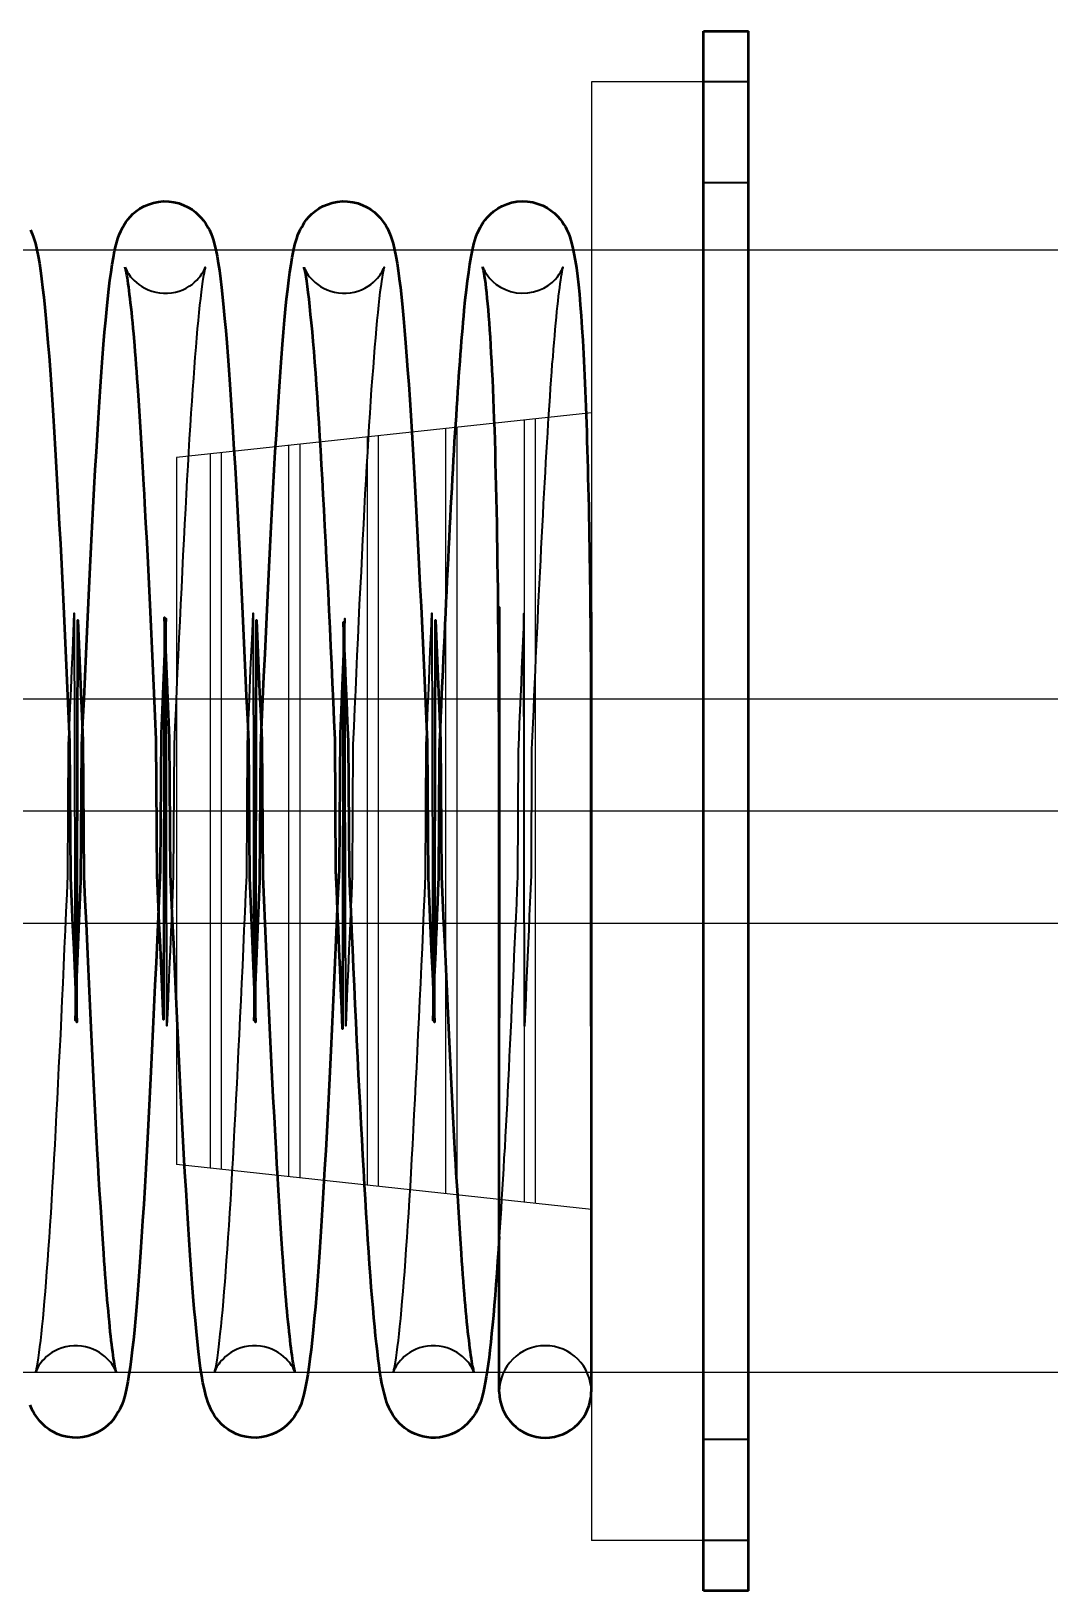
# Model space of a CAD drawing. Header units: millimetres. Extents: x 0 to 190005487, y 0 to 455456909.
# Drawn here: x 92960.2 to 93005.6, y 21481.5 to 21551 of the extents above; entities that cross this region are included whole.
import ezdxf

# ---------------------------------------------------------------- set-up
doc = ezdxf.new("R2010")
doc.units = ezdxf.units.MM
doc.header["$LTSCALE"] = 400
doc.header["$MEASUREMENT"] = 0
for name, pattern in [('ACAD_ISO04W100', [30, 24, -3, 0, -3]), ('CEN', [35, 30, -2, 1, -2]), ('CENTERX2', [4, 2.5, -0.5, 0.5, -0.5])]:
    doc.linetypes.add(name, pattern=pattern)
doc.layers.get('0').update_dxf_attribs({"linetype": 'CONTINUOUS'})
doc.layers.add('cen', color=1, linetype='ACAD_ISO04W100')
doc.layers.add('가려진 것(ISO)', color=7, linetype='CONTINUOUS', lineweight=35)
doc.layers.add('가시적인 것(ISO)', color=7, linetype='CONTINUOUS', lineweight=50)

# ---------------------------------------------------------------- blocks, each defined once
blk = doc.blocks.new('gf')
at = {"color": 3}
for p, q in [((21501219.19, -50950300.35), (21501219.19, -50950430.35)), ((21501229.19, -50950300.35), (21501219.19, -50950300.35)), ((21501229.19, -50950300.35), (21501229.19, -50950430.35)), ((21501219.19, -50950329.85), (21501182.19, -50950333.85)), ((21501214.19, -50950330.39), (21501214.19, -50950400.31)), ((21501206.19, -50950331.26), (21501206.19, -50950399.44)), ((21501207.19, -50950331.15), (21501207.19, -50950399.55)), ((21501213.19, -50950330.5), (21501213.19, -50950400.2)), ((21501192.19, -50950332.77), (21501192.19, -50950397.93)), ((21501193.19, -50950332.66), (21501193.19, -50950398.04)), ((21501199.19, -50950332.01), (21501199.19, -50950398.69)), ((21501200.19, -50950331.9), (21501200.19, -50950398.8)), ((21501182.19, -50950333.85), (21501182.19, -50950396.85)), ((21501185.19, -50950333.53), (21501185.19, -50950397.17)), ((21501186.19, -50950333.42), (21501186.19, -50950397.28)), ((21501219.19, -50950400.85), (21501182.19, -50950396.85)), ((21501229.19, -50950430.35), (21501219.19, -50950430.35))]:
    blk.add_line(p, q, dxfattribs=at)
at = {"color": 1, "linetype": 'CENTERX2'}
blk.add_line((21501236.43, -50950365.35), (21501174.6, -50950365.35), dxfattribs=at)
blk = doc.blocks.new('토션스프링 3')
at = {"layer": '가려진 것(ISO)', "flags": 128}
for points in [[(21462607.47, -50952857.63), (21462607.47, -50952857.65), (21462607.49, -50952857.7), (21462607.54, -50952857.81), (21462607.62, -50952857.97), (21462607.67, -50952858.07), (21462607.75, -50952858.19), (21462607.84, -50952858.33), (21462607.95, -50952858.48), (21462608.09, -50952858.65), (21462608.26, -50952858.82), (21462608.46, -50952859), (21462608.68, -50952859.18), (21462608.94, -50952859.35), (21462609.22, -50952859.51), (21462609.52, -50952859.65), (21462609.84, -50952859.77), (21462610.18, -50952859.86), (21462610.53, -50952859.92), (21462610.88, -50952859.95), (21462611.24, -50952859.95), (21462611.59, -50952859.92), (21462611.94, -50952859.85), (21462612.27, -50952859.76), (21462612.59, -50952859.64), (21462612.89, -50952859.49), (21462613.17, -50952859.33), (21462613.42, -50952859.16), (21462613.64, -50952858.98), (21462613.84, -50952858.8), (21462614, -50952858.62), (21462614.14, -50952858.46), (21462614.25, -50952858.31), (21462614.34, -50952858.17), (21462614.41, -50952858.06), (21462614.46, -50952857.95), (21462614.51, -50952857.87), (21462614.56, -50952857.74), (21462614.59, -50952857.67), (21462614.6, -50952857.63), (21462614.6, -50952857.63), (21462614.6, -50952857.67), (21462614.58, -50952857.73), (21462614.56, -50952857.81), (21462614.54, -50952857.91), (21462614.49, -50952858.17), (21462614.43, -50952858.51), (21462614.37, -50952858.9), (21462614.3, -50952859.35), (21462614.24, -50952859.86), (21462614.17, -50952860.41), (21462614.1, -50952861.02), (21462614.03, -50952861.68), (21462613.96, -50952862.38), (21462613.89, -50952863.13), (21462613.82, -50952863.92), (21462613.75, -50952864.76), (21462613.68, -50952865.64), (21462613.61, -50952866.56), (21462613.54, -50952867.52), (21462613.47, -50952868.53), (21462613.4, -50952869.57), (21462613.32, -50952870.65), (21462613.25, -50952871.77), (21462613.18, -50952872.92), (21462613.11, -50952874.11), (21462613.04, -50952875.33), (21462612.97, -50952876.58), (21462612.9, -50952877.86), (21462612.83, -50952879.18), (21462612.75, -50952880.53), (21462612.68, -50952881.9), (21462612.61, -50952883.31), (21462612.54, -50952884.74), (21462612.47, -50952886.2), (21462612.4, -50952887.68), (21462612.32, -50952889.18), (21462612.25, -50952890.7), (21462612.18, -50952892.23), (21462612.11, -50952893.79), (21462612.04, -50952895.37), (21462611.97, -50952896.96), (21462611.9, -50952898.58), (21462611.82, -50952900.21), (21462611.75, -50952911.85), (21462611.68, -50952913.5), (21462611.61, -50952915.16), (21462611.54, -50952916.83), (21462611.47, -50952918.5), (21462611.39, -50952920.18), (21462611.32, -50952921.86), (21462611.25, -50952923.54), (21462611.18, -50952925.23), (21462611.11, -50952888.93), (21462611.04, -50952890.62)], [(21462623.42, -50952857.63), (21462623.42, -50952857.65), (21462623.44, -50952857.7), (21462623.49, -50952857.81), (21462623.56, -50952857.97), (21462623.62, -50952858.07), (21462623.69, -50952858.19), (21462623.79, -50952858.33), (21462623.9, -50952858.48), (21462624.04, -50952858.65), (21462624.21, -50952858.82), (21462624.4, -50952859), (21462624.63, -50952859.18), (21462624.88, -50952859.35), (21462625.16, -50952859.51), (21462625.46, -50952859.65), (21462625.79, -50952859.77), (21462626.12, -50952859.86), (21462626.47, -50952859.92), (21462626.83, -50952859.95), (21462627.18, -50952859.95), (21462627.54, -50952859.92), (21462627.89, -50952859.85), (21462628.22, -50952859.76), (21462628.54, -50952859.64), (21462628.84, -50952859.49), (21462629.12, -50952859.33), (21462629.37, -50952859.16), (21462629.59, -50952858.98), (21462629.78, -50952858.8), (21462629.95, -50952858.62), (21462630.08, -50952858.46), (21462630.19, -50952858.31), (21462630.28, -50952858.17), (21462630.35, -50952858.06), (21462630.41, -50952857.95), (21462630.45, -50952857.87), (21462630.51, -50952857.74), (21462630.54, -50952857.67), (21462630.55, -50952857.63), (21462630.55, -50952857.63), (21462630.54, -50952857.67), (21462630.53, -50952857.73), (21462630.51, -50952857.81), (21462630.49, -50952857.91), (21462630.43, -50952858.17), (21462630.38, -50952858.51), (21462630.31, -50952858.9), (21462630.25, -50952859.35), (21462630.18, -50952859.86), (21462630.11, -50952860.41), (21462630.05, -50952861.02), (21462629.98, -50952861.68), (21462629.91, -50952862.38), (21462629.84, -50952863.13), (21462629.77, -50952863.92), (21462629.7, -50952864.76), (21462629.63, -50952865.64), (21462629.56, -50952866.56), (21462629.48, -50952867.52), (21462629.41, -50952868.53), (21462629.34, -50952869.57), (21462629.27, -50952870.65), (21462629.2, -50952871.77), (21462629.13, -50952872.92), (21462629.06, -50952874.11), (21462628.99, -50952875.33), (21462628.91, -50952876.58), (21462628.84, -50952877.86), (21462628.77, -50952879.18), (21462628.7, -50952880.53), (21462628.63, -50952881.9), (21462628.56, -50952883.31), (21462628.49, -50952884.74), (21462628.41, -50952886.2), (21462628.34, -50952887.68), (21462628.27, -50952889.18), (21462628.2, -50952890.7), (21462628.13, -50952892.23), (21462628.06, -50952893.79), (21462627.99, -50952895.37), (21462627.91, -50952896.96), (21462627.84, -50952898.58), (21462627.77, -50952900.21), (21462627.7, -50952911.85), (21462627.63, -50952913.5), (21462627.56, -50952915.16), (21462627.48, -50952916.83), (21462627.41, -50952918.5), (21462627.34, -50952920.18), (21462627.27, -50952921.86), (21462627.2, -50952923.54), (21462627.13, -50952925.23), (21462627.06, -50952888.93), (21462626.98, -50952890.62)], [(21462639.35, -50952857.61), (21462639.35, -50952857.62), (21462639.36, -50952857.64), (21462639.38, -50952857.69), (21462639.41, -50952857.77), (21462639.46, -50952857.88), (21462639.53, -50952858.02), (21462639.64, -50952858.19), (21462639.79, -50952858.4), (21462639.98, -50952858.64), (21462640.23, -50952858.9), (21462640.55, -50952859.16), (21462640.93, -50952859.41), (21462641.36, -50952859.63), (21462641.83, -50952859.8), (21462642.33, -50952859.91), (21462642.84, -50952859.95), (21462643.36, -50952859.93), (21462643.87, -50952859.84), (21462644.36, -50952859.69), (21462644.8, -50952859.49), (21462645.19, -50952859.25), (21462645.53, -50952858.99), (21462645.8, -50952858.73), (21462646.02, -50952858.48), (21462646.17, -50952858.26), (21462646.29, -50952858.08), (21462646.37, -50952857.93), (21462646.42, -50952857.82), (21462646.46, -50952857.73), (21462646.48, -50952857.68), (21462646.49, -50952857.64), (21462646.5, -50952857.63), (21462646.49, -50952857.66), (21462646.47, -50952857.74), (21462646.44, -50952857.87), (21462646.4, -50952858.05), (21462646.36, -50952858.26), (21462646.32, -50952858.51), (21462646.28, -50952858.8), (21462646.23, -50952859.11), (21462646.18, -50952859.45), (21462646.13, -50952859.83), (21462646.08, -50952860.22), (21462646.03, -50952860.65), (21462645.98, -50952861.1), (21462645.93, -50952861.58), (21462645.88, -50952862.09), (21462645.83, -50952862.62), (21462645.78, -50952863.17), (21462645.73, -50952863.75), (21462645.68, -50952864.35), (21462645.63, -50952864.97), (21462645.58, -50952865.61), (21462645.52, -50952866.28), (21462645.47, -50952866.97), (21462645.42, -50952867.68), (21462645.37, -50952868.42), (21462645.32, -50952869.17), (21462645.26, -50952869.95), (21462645.21, -50952870.74), (21462645.16, -50952871.56), (21462645.11, -50952872.39), (21462645.06, -50952873.24), (21462645, -50952874.11), (21462644.95, -50952875), (21462644.9, -50952875.9), (21462644.85, -50952876.82), (21462644.8, -50952877.76), (21462644.74, -50952878.72), (21462644.69, -50952879.69), (21462644.64, -50952880.68), (21462644.59, -50952881.69), (21462644.53, -50952882.71), (21462644.48, -50952883.74), (21462644.43, -50952884.79), (21462644.38, -50952885.85), (21462644.33, -50952886.93), (21462644.27, -50952888.01), (21462644.22, -50952889.11), (21462644.17, -50952890.21), (21462644.12, -50952891.33), (21462644.06, -50952892.46), (21462644.01, -50952893.59), (21462643.96, -50952894.74), (21462643.91, -50952895.9), (21462643.86, -50952897.07), (21462643.8, -50952898.24), (21462643.75, -50952899.43), (21462643.7, -50952900.62), (21462643.65, -50952911.82), (21462643.59, -50952913.03), (21462643.54, -50952914.24), (21462643.49, -50952915.45), (21462643.44, -50952916.67), (21462643.39, -50952917.89), (21462643.33, -50952919.11), (21462643.28, -50952920.34), (21462643.23, -50952921.56), (21462643.18, -50952922.79), (21462643.13, -50952924.03), (21462643.07, -50952925.26), (21462643.02, -50952888.49), (21462642.97, -50952889.73), (21462642.92, -50952890.97), (21462642.86, -50952892.2), (21462642.81, -50952893.44), (21462642.76, -50952894.67), (21462642.71, -50952895.9), (21462642.65, -50952897.12), (21462642.6, -50952898.34), (21462642.55, -50952899.55), (21462642.5, -50952900.76), (21462642.45, -50952911.96), (21462642.39, -50952913.15), (21462642.34, -50952914.34), (21462642.29, -50952915.53), (21462642.24, -50952916.7), (21462642.18, -50952917.87), (21462642.13, -50952919.04), (21462642.08, -50952920.19), (21462642.03, -50952921.34), (21462641.98, -50952922.47), (21462641.92, -50952923.6), (21462641.87, -50952924.71), (21462641.82, -50952925.81), (21462641.77, -50952926.9), (21462641.71, -50952927.98), (21462641.66, -50952929.04), (21462641.61, -50952930.09), (21462641.56, -50952931.13), (21462641.51, -50952932.15), (21462641.45, -50952933.16), (21462641.4, -50952934.15), (21462641.35, -50952935.13), (21462641.3, -50952936.1), (21462641.24, -50952937.05), (21462641.19, -50952937.98), (21462641.14, -50952938.9), (21462641.09, -50952939.8), (21462641.03, -50952940.68), (21462640.98, -50952941.55), (21462640.93, -50952942.39), (21462640.88, -50952943.22), (21462640.82, -50952944.03)], [(21462606.63, -50952956.08), (21462606.63, -50952956.06), (21462606.61, -50952956.01), (21462606.56, -50952955.9), (21462606.48, -50952955.74), (21462606.43, -50952955.64), (21462606.35, -50952955.52), (21462606.26, -50952955.38), (21462606.15, -50952955.23), (21462606.01, -50952955.06), (21462605.84, -50952954.89), (21462605.65, -50952954.71), (21462605.42, -50952954.53), (21462605.17, -50952954.36), (21462604.89, -50952954.2), (21462604.58, -50952954.06), (21462604.26, -50952953.94), (21462603.93, -50952953.85), (21462603.58, -50952953.79), (21462603.22, -50952953.76), (21462602.87, -50952953.76), (21462602.51, -50952953.79), (21462602.17, -50952953.86), (21462601.83, -50952953.95), (21462601.51, -50952954.07), (21462601.21, -50952954.21), (21462600.93, -50952954.37), (21462600.68, -50952954.55), (21462600.46, -50952954.73), (21462600.27, -50952954.91), (21462600.1, -50952955.08), (21462599.97, -50952955.25), (21462599.86, -50952955.4), (21462599.77, -50952955.53), (21462599.69, -50952955.65), (21462599.64, -50952955.75), (21462599.6, -50952955.84), (21462599.54, -50952955.97), (21462599.51, -50952956.04), (21462599.5, -50952956.08), (21462599.5, -50952956.08), (21462599.5, -50952956.04), (21462599.52, -50952955.99), (21462599.54, -50952955.9), (21462599.56, -50952955.8), (21462599.61, -50952955.54), (21462599.67, -50952955.21), (21462599.73, -50952954.82), (21462599.79, -50952954.37), (21462599.86, -50952953.86), (21462599.93, -50952953.3), (21462600, -50952952.69), (21462600.07, -50952952.03), (21462600.14, -50952951.32), (21462600.21, -50952950.57), (21462600.28, -50952949.77), (21462600.35, -50952948.93), (21462600.42, -50952948.05), (21462600.49, -50952947.13), (21462600.56, -50952946.17), (21462600.63, -50952945.16), (21462600.71, -50952944.12), (21462600.78, -50952943.03), (21462600.85, -50952941.92), (21462600.92, -50952940.76), (21462600.99, -50952939.57), (21462601.06, -50952938.35), (21462601.13, -50952937.1), (21462601.21, -50952935.82), (21462601.28, -50952934.51), (21462601.35, -50952933.16), (21462601.42, -50952931.78), (21462601.49, -50952930.38), (21462601.56, -50952928.95), (21462601.63, -50952927.49), (21462601.71, -50952926.01), (21462601.78, -50952924.51), (21462601.85, -50952922.99), (21462601.92, -50952921.45), (21462601.99, -50952919.89), (21462602.06, -50952918.32), (21462602.13, -50952916.73), (21462602.21, -50952915.12), (21462602.28, -50952913.49), (21462602.35, -50952911.85), (21462602.42, -50952900.2), (21462602.49, -50952898.54), (21462602.56, -50952896.87), (21462602.64, -50952895.2), (21462602.71, -50952893.52), (21462602.78, -50952891.84), (21462602.85, -50952890.15), (21462602.92, -50952888.47), (21462602.99, -50952924.78), (21462603.06, -50952923.09)], [(21462622.58, -50952956.08), (21462622.57, -50952956.06), (21462622.55, -50952956.01), (21462622.51, -50952955.9), (21462622.43, -50952955.74), (21462622.37, -50952955.64), (21462622.3, -50952955.52), (21462622.21, -50952955.38), (21462622.09, -50952955.23), (21462621.95, -50952955.06), (21462621.79, -50952954.89), (21462621.59, -50952954.71), (21462621.37, -50952954.53), (21462621.11, -50952954.36), (21462620.83, -50952954.2), (21462620.53, -50952954.06), (21462620.21, -50952953.94), (21462619.87, -50952953.85), (21462619.53, -50952953.79), (21462619.17, -50952953.76), (21462618.81, -50952953.76), (21462618.46, -50952953.79), (21462618.11, -50952953.86), (21462617.78, -50952953.95), (21462617.46, -50952954.07), (21462617.16, -50952954.21), (21462616.88, -50952954.37), (21462616.63, -50952954.55), (21462616.41, -50952954.73), (21462616.22, -50952954.91), (21462616.05, -50952955.08), (21462615.91, -50952955.25), (21462615.8, -50952955.4), (21462615.71, -50952955.53), (21462615.64, -50952955.65), (21462615.59, -50952955.75), (21462615.54, -50952955.84), (21462615.48, -50952955.97), (21462615.45, -50952956.04), (21462615.44, -50952956.08), (21462615.44, -50952956.08), (21462615.45, -50952956.04), (21462615.47, -50952955.99), (21462615.48, -50952955.9), (21462615.51, -50952955.8), (21462615.56, -50952955.54), (21462615.62, -50952955.21), (21462615.68, -50952954.82), (21462615.74, -50952954.37), (21462615.81, -50952953.86), (21462615.87, -50952953.3), (21462615.94, -50952952.69), (21462616.01, -50952952.03), (21462616.09, -50952951.32), (21462616.16, -50952950.57), (21462616.23, -50952949.77), (21462616.3, -50952948.93), (21462616.37, -50952948.05), (21462616.44, -50952947.13), (21462616.51, -50952946.17), (21462616.58, -50952945.16), (21462616.65, -50952944.12), (21462616.72, -50952943.04), (21462616.8, -50952941.92), (21462616.87, -50952940.76), (21462616.94, -50952939.57), (21462617.01, -50952938.35), (21462617.08, -50952937.1), (21462617.15, -50952935.82), (21462617.22, -50952934.51), (21462617.29, -50952933.16), (21462617.37, -50952931.78), (21462617.44, -50952930.38), (21462617.51, -50952928.95), (21462617.58, -50952927.49), (21462617.65, -50952926.01), (21462617.72, -50952924.51), (21462617.8, -50952922.99), (21462617.87, -50952921.45), (21462617.94, -50952919.89), (21462618.01, -50952918.32), (21462618.08, -50952916.73), (21462618.15, -50952915.12), (21462618.22, -50952913.49), (21462618.3, -50952911.85), (21462618.37, -50952900.2), (21462618.44, -50952898.54), (21462618.51, -50952896.87), (21462618.58, -50952895.2), (21462618.65, -50952893.52), (21462618.72, -50952891.83), (21462618.8, -50952890.15), (21462618.87, -50952888.47), (21462618.94, -50952924.78), (21462619.01, -50952923.09)], [(21462638.53, -50952956.08), (21462638.52, -50952956.06), (21462638.5, -50952956.01), (21462638.46, -50952955.9), (21462638.38, -50952955.74), (21462638.32, -50952955.64), (21462638.25, -50952955.52), (21462638.16, -50952955.38), (21462638.04, -50952955.23), (21462637.9, -50952955.06), (21462637.73, -50952954.89), (21462637.54, -50952954.71), (21462637.31, -50952954.53), (21462637.06, -50952954.36), (21462636.78, -50952954.2), (21462636.48, -50952954.06), (21462636.16, -50952953.94), (21462635.82, -50952953.85), (21462635.47, -50952953.79), (21462635.12, -50952953.76), (21462634.76, -50952953.76), (21462634.41, -50952953.79), (21462634.06, -50952953.86), (21462633.72, -50952953.95), (21462633.4, -50952954.07), (21462633.1, -50952954.21), (21462632.83, -50952954.37), (21462632.58, -50952954.55), (21462632.35, -50952954.73), (21462632.16, -50952954.91), (21462632, -50952955.08), (21462631.86, -50952955.25), (21462631.75, -50952955.4), (21462631.66, -50952955.53), (21462631.59, -50952955.65), (21462631.53, -50952955.75), (21462631.49, -50952955.84), (21462631.43, -50952955.97), (21462631.4, -50952956.04), (21462631.39, -50952956.08), (21462631.39, -50952956.08), (21462631.4, -50952956.04), (21462631.41, -50952955.99), (21462631.43, -50952955.9), (21462631.45, -50952955.8), (21462631.51, -50952955.54), (21462631.57, -50952955.21), (21462631.63, -50952954.82), (21462631.69, -50952954.37), (21462631.75, -50952953.86), (21462631.82, -50952953.3), (21462631.89, -50952952.69), (21462631.96, -50952952.03), (21462632.03, -50952951.32), (21462632.1, -50952950.56), (21462632.17, -50952949.77), (21462632.25, -50952948.93), (21462632.32, -50952948.05), (21462632.39, -50952947.13), (21462632.46, -50952946.17), (21462632.53, -50952945.16), (21462632.6, -50952944.12), (21462632.67, -50952943.03), (21462632.74, -50952941.91), (21462632.81, -50952940.76), (21462632.89, -50952939.57), (21462632.96, -50952938.35), (21462633.03, -50952937.1), (21462633.1, -50952935.82), (21462633.17, -50952934.5), (21462633.24, -50952933.16), (21462633.31, -50952931.78), (21462633.38, -50952930.38), (21462633.46, -50952928.94), (21462633.53, -50952927.49), (21462633.6, -50952926.01), (21462633.67, -50952924.51), (21462633.74, -50952922.98), (21462633.81, -50952921.44), (21462633.89, -50952919.89), (21462633.96, -50952918.31), (21462634.03, -50952916.72), (21462634.1, -50952915.11), (21462634.17, -50952913.49), (21462634.24, -50952911.85), (21462634.31, -50952900.19), (21462634.39, -50952898.53), (21462634.46, -50952896.86), (21462634.53, -50952895.19), (21462634.6, -50952893.51), (21462634.67, -50952891.82), (21462634.74, -50952890.14), (21462634.81, -50952888.46), (21462634.89, -50952924.77), (21462634.96, -50952923.09)]]:
    blk.add_lwpolyline(points, dxfattribs=at)
at = {"layer": '가려진 것(ISO)'}
blk.add_arc((21462644.92, -50952957.85), 4.1, 0, 180, dxfattribs=at)
at = {"layer": '가시적인 것(ISO)', "flags": 128}
for points in [[(21462599.02, -50952854.31), (21462599.18, -50952854.66), (21462599.3, -50952854.97), (21462599.39, -50952855.25), (21462599.45, -50952855.53), (21462599.58, -50952856.08), (21462599.7, -50952856.66), (21462599.81, -50952857.28), (21462599.91, -50952857.94), (21462600.01, -50952858.66), (21462600.1, -50952859.45), (21462600.2, -50952860.3), (21462600.29, -50952861.22), (21462600.39, -50952862.21), (21462600.48, -50952863.26), (21462600.57, -50952864.37), (21462600.67, -50952865.55), (21462600.76, -50952866.79), (21462600.85, -50952868.08), (21462600.94, -50952869.44), (21462601.03, -50952870.86), (21462601.12, -50952872.33), (21462601.22, -50952873.87), (21462601.31, -50952875.46), (21462601.4, -50952877.1), (21462601.49, -50952878.79), (21462601.58, -50952880.52), (21462601.68, -50952882.3), (21462601.77, -50952884.11), (21462601.86, -50952885.97), (21462601.95, -50952887.87), (21462602.04, -50952889.81), (21462602.13, -50952891.79), (21462602.23, -50952893.79), (21462602.32, -50952895.83), (21462602.41, -50952897.88), (21462602.5, -50952899.96), (21462602.59, -50952912.05), (21462602.68, -50952914.16), (21462602.77, -50952916.29), (21462602.87, -50952918.44), (21462602.96, -50952920.6), (21462603.05, -50952922.76), (21462603.14, -50952924.93), (21462603.23, -50952889.1), (21462603.32, -50952891.26), (21462603.42, -50952893.41), (21462603.51, -50952895.55), (21462603.6, -50952897.69), (21462603.69, -50952899.82), (21462603.78, -50952911.94), (21462603.87, -50952914.04), (21462603.97, -50952916.11), (21462604.06, -50952918.16), (21462604.15, -50952920.18), (21462604.24, -50952922.16), (21462604.33, -50952924.12), (21462604.42, -50952926.04), (21462604.51, -50952927.93), (21462604.61, -50952929.78), (21462604.7, -50952931.59), (21462604.79, -50952933.35), (21462604.88, -50952935.07), (21462604.97, -50952936.73), (21462605.02, -50952937.54), (21462605.06, -50952938.34), (21462605.15, -50952939.89), (21462605.25, -50952941.39), (21462605.34, -50952942.84), (21462605.43, -50952944.23), (21462605.52, -50952945.55), (21462605.56, -50952946.19), (21462605.61, -50952946.81), (21462605.66, -50952947.42), (21462605.7, -50952948), (21462605.75, -50952948.57), (21462605.79, -50952949.12), (21462605.84, -50952949.66), (21462605.88, -50952950.17), (21462605.93, -50952950.67), (21462605.97, -50952951.15), (21462606.02, -50952951.62), (21462606.06, -50952952.06), (21462606.1, -50952952.49), (21462606.15, -50952952.89), (21462606.19, -50952953.27), (21462606.24, -50952953.64), (21462606.28, -50952953.98), (21462606.32, -50952954.3), (21462606.36, -50952954.6), (21462606.4, -50952954.88), (21462606.44, -50952955.13), (21462606.48, -50952955.36), (21462606.52, -50952955.56), (21462606.55, -50952955.73), (21462606.58, -50952955.88), (21462606.61, -50952955.98), (21462606.63, -50952956.05), (21462606.63, -50952956.08)], [(21462603.06, -50952923.09), (21462603.16, -50952920.93), (21462603.25, -50952918.77), (21462603.34, -50952916.62), (21462603.43, -50952914.48), (21462603.52, -50952912.36), (21462603.61, -50952900.26), (21462603.7, -50952898.19), (21462603.8, -50952896.13), (21462603.89, -50952894.1), (21462603.98, -50952892.09), (21462604.07, -50952890.11), (21462604.16, -50952888.16), (21462604.26, -50952886.25), (21462604.35, -50952884.38), (21462604.44, -50952882.55), (21462604.53, -50952880.78), (21462604.62, -50952879.04), (21462604.71, -50952877.35), (21462604.8, -50952875.7), (21462604.9, -50952874.1), (21462604.99, -50952872.56), (21462605.08, -50952871.07), (21462605.17, -50952869.64), (21462605.27, -50952868.27), (21462605.36, -50952866.96), (21462605.45, -50952865.72), (21462605.54, -50952864.53), (21462605.63, -50952863.41), (21462605.73, -50952862.36), (21462605.82, -50952861.37), (21462605.91, -50952860.44), (21462606.01, -50952859.58), (21462606.1, -50952858.79), (21462606.2, -50952858.06), (21462606.3, -50952857.39), (21462606.41, -50952856.76), (21462606.52, -50952856.17), (21462606.66, -50952855.61), (21462606.82, -50952855.06), (21462606.93, -50952854.75), (21462607.06, -50952854.42), (21462607.15, -50952854.24), (21462607.25, -50952854.05), (21462607.37, -50952853.85), (21462607.52, -50952853.62), (21462607.69, -50952853.39), (21462607.9, -50952853.14), (21462608.15, -50952852.89), (21462608.44, -50952852.65), (21462608.77, -50952852.41), (21462609.14, -50952852.2), (21462609.55, -50952852.03), (21462609.98, -50952851.89), (21462610.43, -50952851.8), (21462610.89, -50952851.76), (21462611.35, -50952851.77), (21462611.81, -50952851.83), (21462612.25, -50952851.93), (21462612.67, -50952852.09), (21462613.06, -50952852.28), (21462613.42, -50952852.49), (21462613.74, -50952852.73), (21462614.01, -50952852.98), (21462614.25, -50952853.23), (21462614.45, -50952853.47), (21462614.61, -50952853.7), (21462614.75, -50952853.92), (21462614.86, -50952854.12), (21462614.97, -50952854.31), (21462615.13, -50952854.66), (21462615.25, -50952854.97), (21462615.33, -50952855.26), (21462615.4, -50952855.53), (21462615.53, -50952856.08), (21462615.65, -50952856.66), (21462615.76, -50952857.28), (21462615.86, -50952857.94), (21462615.95, -50952858.66), (21462616.05, -50952859.45), (21462616.14, -50952860.3), (21462616.24, -50952861.22), (21462616.33, -50952862.21), (21462616.43, -50952863.26), (21462616.52, -50952864.37), (21462616.61, -50952865.55), (21462616.7, -50952866.79), (21462616.8, -50952868.08), (21462616.89, -50952869.44), (21462616.98, -50952870.86), (21462617.07, -50952872.33), (21462617.16, -50952873.87), (21462617.26, -50952875.46), (21462617.35, -50952877.1), (21462617.44, -50952878.79), (21462617.53, -50952880.52), (21462617.62, -50952882.3), (21462617.71, -50952884.11), (21462617.81, -50952885.97), (21462617.9, -50952887.87), (21462617.99, -50952889.81), (21462618.08, -50952891.79), (21462618.17, -50952893.79), (21462618.26, -50952895.83), (21462618.36, -50952897.88), (21462618.45, -50952899.96), (21462618.54, -50952912.05), (21462618.63, -50952914.16), (21462618.72, -50952916.29), (21462618.81, -50952918.44), (21462618.9, -50952920.6), (21462619, -50952922.76), (21462619.09, -50952924.93), (21462619.18, -50952889.1), (21462619.27, -50952891.26), (21462619.36, -50952893.41), (21462619.45, -50952895.55), (21462619.55, -50952897.69), (21462619.64, -50952899.82), (21462619.73, -50952911.94), (21462619.82, -50952914.04), (21462619.91, -50952916.11), (21462620, -50952918.16), (21462620.1, -50952920.18), (21462620.19, -50952922.16), (21462620.28, -50952924.12), (21462620.37, -50952926.04), (21462620.46, -50952927.93), (21462620.55, -50952929.78), (21462620.64, -50952931.59), (21462620.74, -50952933.35), (21462620.83, -50952935.07), (21462620.92, -50952936.73), (21462620.96, -50952937.54), (21462621.01, -50952938.34), (21462621.1, -50952939.89), (21462621.19, -50952941.39), (21462621.28, -50952942.84), (21462621.38, -50952944.23), (21462621.47, -50952945.55), (21462621.51, -50952946.19), (21462621.56, -50952946.81), (21462621.6, -50952947.42), (21462621.65, -50952948), (21462621.69, -50952948.57), (21462621.74, -50952949.12), (21462621.78, -50952949.66), (21462621.83, -50952950.17), (21462621.87, -50952950.67), (21462621.92, -50952951.15), (21462621.96, -50952951.62), (21462622.01, -50952952.06), (21462622.05, -50952952.49), (21462622.1, -50952952.89), (21462622.14, -50952953.27), (21462622.18, -50952953.64), (21462622.22, -50952953.98), (21462622.27, -50952954.3), (21462622.31, -50952954.6), (21462622.35, -50952954.88), (21462622.39, -50952955.13), (21462622.43, -50952955.36), (21462622.47, -50952955.56), (21462622.5, -50952955.73), (21462622.53, -50952955.88), (21462622.55, -50952955.98), (21462622.57, -50952956.05), (21462622.58, -50952956.08)], [(21462619.01, -50952923.09), (21462619.1, -50952920.93), (21462619.19, -50952918.77), (21462619.29, -50952916.62), (21462619.38, -50952914.48), (21462619.47, -50952912.36), (21462619.56, -50952900.26), (21462619.65, -50952898.19), (21462619.74, -50952896.13), (21462619.83, -50952894.1), (21462619.93, -50952892.09), (21462620.02, -50952890.11), (21462620.11, -50952888.16), (21462620.2, -50952886.25), (21462620.29, -50952884.38), (21462620.39, -50952882.55), (21462620.48, -50952880.77), (21462620.57, -50952879.04), (21462620.66, -50952877.35), (21462620.75, -50952875.7), (21462620.84, -50952874.1), (21462620.94, -50952872.56), (21462621.03, -50952871.07), (21462621.12, -50952869.64), (21462621.21, -50952868.27), (21462621.3, -50952866.96), (21462621.4, -50952865.71), (21462621.49, -50952864.53), (21462621.58, -50952863.41), (21462621.67, -50952862.36), (21462621.77, -50952861.37), (21462621.86, -50952860.44), (21462621.96, -50952859.58), (21462622.05, -50952858.79), (21462622.15, -50952858.06), (21462622.25, -50952857.38), (21462622.35, -50952856.76), (21462622.47, -50952856.17), (21462622.6, -50952855.61), (21462622.77, -50952855.06), (21462622.87, -50952854.75), (21462623.01, -50952854.42), (21462623.1, -50952854.24), (21462623.2, -50952854.05), (21462623.32, -50952853.85), (21462623.46, -50952853.62), (21462623.64, -50952853.39), (21462623.85, -50952853.14), (21462624.1, -50952852.89), (21462624.39, -50952852.65), (21462624.72, -50952852.41), (21462625.09, -50952852.2), (21462625.49, -50952852.03), (21462625.92, -50952851.89), (21462626.37, -50952851.8), (21462626.83, -50952851.76), (21462627.3, -50952851.77), (21462627.76, -50952851.83), (21462628.2, -50952851.93), (21462628.62, -50952852.09), (21462629.01, -50952852.28), (21462629.37, -50952852.49), (21462629.69, -50952852.73), (21462629.96, -50952852.98), (21462630.2, -50952853.23), (21462630.39, -50952853.47), (21462630.56, -50952853.7), (21462630.69, -50952853.92), (21462630.81, -50952854.12), (21462630.91, -50952854.31), (21462631.07, -50952854.66), (21462631.19, -50952854.97), (21462631.28, -50952855.26), (21462631.35, -50952855.53), (21462631.48, -50952856.08), (21462631.6, -50952856.66), (21462631.7, -50952857.27), (21462631.8, -50952857.94), (21462631.9, -50952858.66), (21462632, -50952859.45), (21462632.09, -50952860.3), (21462632.19, -50952861.22), (21462632.28, -50952862.21), (21462632.37, -50952863.26), (21462632.47, -50952864.37), (21462632.56, -50952865.55), (21462632.65, -50952866.79), (21462632.74, -50952868.08), (21462632.83, -50952869.44), (21462632.93, -50952870.86), (21462633.02, -50952872.33), (21462633.11, -50952873.87), (21462633.2, -50952875.46), (21462633.29, -50952877.1), (21462633.39, -50952878.79), (21462633.48, -50952880.52), (21462633.57, -50952882.3), (21462633.66, -50952884.11), (21462633.75, -50952885.97), (21462633.84, -50952887.87), (21462633.94, -50952889.81), (21462634.03, -50952891.79), (21462634.12, -50952893.79), (21462634.21, -50952895.83), (21462634.3, -50952897.88), (21462634.39, -50952899.96), (21462634.49, -50952912.05), (21462634.58, -50952914.16), (21462634.67, -50952916.29), (21462634.76, -50952918.44), (21462634.85, -50952920.6), (21462634.94, -50952922.76), (21462635.04, -50952924.93), (21462635.13, -50952889.1), (21462635.22, -50952891.26), (21462635.31, -50952893.41), (21462635.4, -50952895.55), (21462635.49, -50952897.69), (21462635.58, -50952899.82), (21462635.68, -50952911.94), (21462635.77, -50952914.04), (21462635.86, -50952916.11), (21462635.95, -50952918.16), (21462636.04, -50952920.18), (21462636.13, -50952922.16), (21462636.22, -50952924.12), (21462636.32, -50952926.04), (21462636.41, -50952927.93), (21462636.5, -50952929.78), (21462636.59, -50952931.59), (21462636.68, -50952933.35), (21462636.77, -50952935.07), (21462636.87, -50952936.73), (21462636.91, -50952937.54), (21462636.96, -50952938.34), (21462637.05, -50952939.89), (21462637.14, -50952941.39), (21462637.23, -50952942.84), (21462637.32, -50952944.23), (21462637.41, -50952945.55), (21462637.46, -50952946.19), (21462637.5, -50952946.81), (21462637.55, -50952947.42), (21462637.59, -50952948), (21462637.64, -50952948.57), (21462637.68, -50952949.12), (21462637.73, -50952949.66), (21462637.77, -50952950.17), (21462637.82, -50952950.67), (21462637.86, -50952951.15), (21462637.91, -50952951.62), (21462637.95, -50952952.06), (21462638, -50952952.49), (21462638.04, -50952952.89), (21462638.09, -50952953.27), (21462638.13, -50952953.64), (21462638.17, -50952953.98), (21462638.21, -50952954.3), (21462638.26, -50952954.6), (21462638.3, -50952954.88), (21462638.34, -50952955.13), (21462638.38, -50952955.36), (21462638.41, -50952955.56), (21462638.45, -50952955.73), (21462638.48, -50952955.88), (21462638.5, -50952955.98), (21462638.52, -50952956.05), (21462638.53, -50952956.08)], [(21462634.96, -50952923.09), (21462635, -50952921.98), (21462635.05, -50952920.87), (21462635.1, -50952919.77), (21462635.15, -50952918.66), (21462635.19, -50952917.55), (21462635.24, -50952916.45), (21462635.29, -50952915.35), (21462635.33, -50952914.25), (21462635.38, -50952913.16), (21462635.43, -50952912.06), (21462635.48, -50952900.98), (21462635.52, -50952899.9), (21462635.57, -50952898.82), (21462635.62, -50952897.75), (21462635.67, -50952896.69), (21462635.71, -50952895.64), (21462635.76, -50952894.59), (21462635.81, -50952893.55), (21462635.85, -50952892.52), (21462635.9, -50952891.5), (21462635.95, -50952890.48), (21462635.99, -50952889.48), (21462636.04, -50952888.48), (21462636.09, -50952887.49), (21462636.14, -50952886.51), (21462636.18, -50952885.54), (21462636.23, -50952884.58), (21462636.28, -50952883.62), (21462636.33, -50952882.68), (21462636.37, -50952881.75), (21462636.42, -50952880.84), (21462636.47, -50952879.93), (21462636.51, -50952879.04), (21462636.56, -50952878.16), (21462636.61, -50952877.3), (21462636.66, -50952876.45), (21462636.7, -50952875.61), (21462636.75, -50952874.79), (21462636.8, -50952873.98), (21462636.84, -50952873.18), (21462636.89, -50952872.4), (21462636.94, -50952871.63), (21462636.99, -50952870.87), (21462637.03, -50952870.13), (21462637.08, -50952869.41), (21462637.13, -50952868.7), (21462637.18, -50952868.01), (21462637.22, -50952867.33), (21462637.27, -50952866.67), (21462637.32, -50952866.02), (21462637.37, -50952865.4), (21462637.42, -50952864.79), (21462637.46, -50952864.19), (21462637.51, -50952863.62), (21462637.56, -50952863.06), (21462637.61, -50952862.52), (21462637.65, -50952862), (21462637.7, -50952861.5), (21462637.79, -50952860.55), (21462637.89, -50952859.66), (21462637.98, -50952858.84), (21462638.09, -50952858.08), (21462638.19, -50952857.37), (21462638.31, -50952856.72), (21462638.43, -50952856.11), (21462638.56, -50952855.55), (21462638.64, -50952855.26), (21462638.74, -50952854.96), (21462638.86, -50952854.64), (21462639.02, -50952854.29), (21462639.12, -50952854.09), (21462639.24, -50952853.88), (21462639.39, -50952853.65), (21462639.57, -50952853.41), (21462639.78, -50952853.16), (21462640.04, -50952852.9), (21462640.33, -50952852.65), (21462640.68, -50952852.41), (21462641.06, -50952852.19), (21462641.48, -50952852.01), (21462641.92, -50952851.88), (21462642.39, -50952851.79), (21462642.86, -50952851.76), (21462643.34, -50952851.77), (21462643.81, -50952851.85), (21462644.26, -50952851.97), (21462644.69, -50952852.14), (21462645.08, -50952852.34), (21462645.43, -50952852.58), (21462645.75, -50952852.83), (21462646.01, -50952853.09), (21462646.24, -50952853.34), (21462646.43, -50952853.59), (21462646.58, -50952853.82), (21462646.71, -50952854.04), (21462646.82, -50952854.24), (21462646.98, -50952854.6), (21462647.1, -50952854.93), (21462647.2, -50952855.24), (21462647.36, -50952855.81), (21462647.48, -50952856.4), (21462647.59, -50952857.02), (21462647.7, -50952857.69), (21462647.79, -50952858.42), (21462647.87, -50952859.2), (21462647.96, -50952860.05), (21462648.04, -50952860.98), (21462648.12, -50952861.97), (21462648.19, -50952863.04), (21462648.26, -50952864.17), (21462648.33, -50952865.36), (21462648.36, -50952865.99), (21462648.39, -50952866.63), (21462648.42, -50952867.28), (21462648.45, -50952867.96), (21462648.48, -50952868.65), (21462648.51, -50952869.35), (21462648.54, -50952870.08), (21462648.57, -50952870.82), (21462648.59, -50952871.57), (21462648.62, -50952872.34), (21462648.64, -50952873.12), (21462648.67, -50952873.92), (21462648.69, -50952874.74), (21462648.71, -50952875.56), (21462648.73, -50952876.4), (21462648.75, -50952877.25), (21462648.77, -50952878.12), (21462648.79, -50952878.99), (21462648.81, -50952879.88), (21462648.82, -50952880.78), (21462648.84, -50952881.69), (21462648.86, -50952882.61), (21462648.87, -50952883.55), (21462648.88, -50952884.5), (21462648.9, -50952885.46), (21462648.91, -50952886.43), (21462648.92, -50952887.41), (21462648.93, -50952888.4), (21462648.94, -50952889.4), (21462648.95, -50952890.41), (21462648.96, -50952891.43), (21462648.97, -50952892.45), (21462648.97, -50952893.49), (21462648.98, -50952894.53), (21462648.99, -50952895.58), (21462648.99, -50952896.63), (21462649, -50952897.69), (21462649, -50952898.75), (21462649.01, -50952899.82), (21462649.01, -50952900.9), (21462649.01, -50952911.98), (21462649.01, -50952913.07), (21462649.02, -50952914.16), (21462649.02, -50952915.26), (21462649.02, -50952916.36), (21462649.02, -50952917.47), (21462649.02, -50952918.58), (21462649.02, -50952919.69), (21462649.02, -50952920.8), (21462649.02, -50952921.92), (21462649.02, -50952923.03), (21462649.02, -50952924.15), (21462649.02, -50952925.27), (21462649.02, -50952888.38), (21462649.02, -50952889.5), (21462649.02, -50952890.61), (21462649.02, -50952891.72), (21462649.02, -50952892.83), (21462649.02, -50952893.94), (21462649.02, -50952895.05), (21462649.02, -50952896.15), (21462649.02, -50952897.26), (21462649.02, -50952898.36), (21462649.02, -50952899.46), (21462649.02, -50952900.56), (21462649.02, -50952911.65), (21462649.02, -50952912.74), (21462649.02, -50952913.82), (21462649.02, -50952914.89), (21462649.02, -50952915.96), (21462649.02, -50952917.02), (21462649.02, -50952918.07), (21462649.02, -50952919.12), (21462649.02, -50952920.15), (21462649.02, -50952921.18), (21462649.02, -50952922.2), (21462649.02, -50952923.22), (21462649.02, -50952924.23), (21462649.02, -50952925.23), (21462649.02, -50952926.21), (21462649.02, -50952927.2), (21462649.02, -50952928.17), (21462649.02, -50952929.13), (21462649.02, -50952930.08), (21462649.02, -50952931.01), (21462649.02, -50952931.94), (21462649.02, -50952932.85), (21462649.02, -50952933.75), (21462649.02, -50952934.64), (21462649.02, -50952935.52), (21462649.02, -50952936.38), (21462649.02, -50952937.22), (21462649.02, -50952938.06), (21462649.02, -50952938.88), (21462649.02, -50952939.68), (21462649.02, -50952940.47), (21462649.02, -50952941.25), (21462649.02, -50952942.02), (21462649.02, -50952942.77), (21462649.02, -50952943.5), (21462649.02, -50952944.22), (21462649.02, -50952944.92), (21462649.02, -50952945.61), (21462649.02, -50952946.28), (21462649.02, -50952946.93), (21462649.02, -50952947.56), (21462649.02, -50952948.18), (21462649.02, -50952948.78), (21462649.02, -50952949.36), (21462649.02, -50952949.92), (21462649.02, -50952950.46), (21462649.02, -50952950.99), (21462649.02, -50952951.5), (21462649.02, -50952951.99), (21462649.02, -50952952.46), (21462649.02, -50952952.91), (21462649.02, -50952953.35), (21462649.02, -50952953.76), (21462649.02, -50952954.16), (21462649.02, -50952954.54), (21462649.02, -50952954.89), (21462649.02, -50952955.23), (21462649.02, -50952955.55), (21462649.02, -50952955.84), (21462649.02, -50952956.12), (21462649.02, -50952956.38), (21462649.02, -50952956.61), (21462649.02, -50952956.83), (21462649.02, -50952957.02), (21462649.02, -50952957.2), (21462649.02, -50952957.35), (21462649.02, -50952957.48), (21462649.02, -50952957.59), (21462649.02, -50952957.66), (21462649.02, -50952957.85)], [(21462611.04, -50952890.62), (21462610.95, -50952892.78), (21462610.85, -50952894.94), (21462610.76, -50952897.09), (21462610.67, -50952899.22), (21462610.58, -50952911.34), (21462610.49, -50952913.43), (21462610.4, -50952915.51), (21462610.3, -50952917.57), (21462610.21, -50952919.6), (21462610.12, -50952921.61), (21462610.03, -50952923.59), (21462609.94, -50952925.54), (21462609.85, -50952927.45), (21462609.75, -50952929.31), (21462609.66, -50952931.13), (21462609.57, -50952932.91), (21462609.48, -50952934.65), (21462609.39, -50952936.35), (21462609.3, -50952938), (21462609.2, -50952939.59), (21462609.11, -50952941.14), (21462609.02, -50952942.62), (21462608.93, -50952944.05), (21462608.84, -50952945.42), (21462608.75, -50952946.72), (21462608.65, -50952947.97), (21462608.56, -50952949.15), (21462608.47, -50952950.28), (21462608.38, -50952951.34), (21462608.28, -50952952.33), (21462608.19, -50952953.26), (21462608.09, -50952954.13), (21462608, -50952954.93), (21462607.9, -50952955.66), (21462607.8, -50952956.33), (21462607.69, -50952956.95), (21462607.58, -50952957.54), (21462607.45, -50952958.09), (21462607.3, -50952958.65), (21462607.2, -50952958.95), (21462607.05, -50952959.28), (21462606.96, -50952959.46), (21462606.85, -50952959.66), (21462606.73, -50952959.86), (21462606.58, -50952960.08), (21462606.41, -50952960.32), (21462606.2, -50952960.57), (21462605.95, -50952960.81), (21462605.66, -50952961.06), (21462605.33, -50952961.29), (21462604.96, -50952961.5), (21462604.56, -50952961.68), (21462604.13, -50952961.82), (21462603.68, -50952961.91), (21462603.22, -50952961.95), (21462602.75, -50952961.94), (21462602.3, -50952961.88), (21462601.85, -50952961.78), (21462601.43, -50952961.63), (21462601.04, -50952961.44), (21462600.68, -50952961.22), (21462600.36, -50952960.98), (21462600.09, -50952960.73), (21462599.85, -50952960.48), (21462599.66, -50952960.24), (21462599.49, -50952960.01), (21462599.35, -50952959.79), (21462599.24, -50952959.59), (21462599.15, -50952959.4), (21462599, -50952959.06)], [(21462626.98, -50952890.62), (21462626.89, -50952892.78), (21462626.8, -50952894.94), (21462626.71, -50952897.09), (21462626.62, -50952899.22), (21462626.53, -50952911.34), (21462626.43, -50952913.43), (21462626.34, -50952915.51), (21462626.25, -50952917.57), (21462626.16, -50952919.6), (21462626.07, -50952921.61), (21462625.98, -50952923.59), (21462625.88, -50952925.54), (21462625.79, -50952927.45), (21462625.7, -50952929.31), (21462625.61, -50952931.13), (21462625.52, -50952932.91), (21462625.43, -50952934.65), (21462625.34, -50952936.35), (21462625.24, -50952938), (21462625.15, -50952939.59), (21462625.06, -50952941.14), (21462624.97, -50952942.62), (21462624.88, -50952944.05), (21462624.78, -50952945.42), (21462624.69, -50952946.72), (21462624.6, -50952947.97), (21462624.51, -50952949.15), (21462624.42, -50952950.28), (21462624.32, -50952951.34), (21462624.23, -50952952.33), (21462624.13, -50952953.26), (21462624.04, -50952954.13), (21462623.94, -50952954.93), (21462623.85, -50952955.66), (21462623.75, -50952956.33), (21462623.64, -50952956.95), (21462623.52, -50952957.54), (21462623.39, -50952958.09), (21462623.25, -50952958.65), (21462623.14, -50952958.95), (21462623, -50952959.28), (21462622.91, -50952959.46), (21462622.8, -50952959.66), (21462622.68, -50952959.86), (21462622.53, -50952960.08), (21462622.36, -50952960.32), (21462622.15, -50952960.57), (21462621.9, -50952960.81), (21462621.61, -50952961.06), (21462621.28, -50952961.29), (21462620.91, -50952961.5), (21462620.5, -50952961.68), (21462620.07, -50952961.82), (21462619.63, -50952961.91), (21462619.16, -50952961.95), (21462618.7, -50952961.94), (21462618.24, -50952961.88), (21462617.8, -50952961.78), (21462617.38, -50952961.63), (21462616.99, -50952961.44), (21462616.63, -50952961.22), (21462616.31, -50952960.98), (21462616.03, -50952960.73), (21462615.8, -50952960.48), (21462615.6, -50952960.24), (21462615.44, -50952960.01), (21462615.3, -50952959.79), (21462615.19, -50952959.59), (21462615.09, -50952959.4), (21462614.94, -50952959.06), (21462614.83, -50952958.75), (21462614.73, -50952958.46), (21462614.65, -50952958.19), (21462614.52, -50952957.63), (21462614.4, -50952957.05), (21462614.29, -50952956.43), (21462614.19, -50952955.77), (21462614.09, -50952955.05), (21462614, -50952954.27), (21462613.9, -50952953.42), (21462613.81, -50952952.5), (21462613.72, -50952951.52), (21462613.62, -50952950.48), (21462613.53, -50952949.37), (21462613.44, -50952948.2), (21462613.35, -50952946.97), (21462613.25, -50952945.67), (21462613.16, -50952944.31), (21462613.07, -50952942.89), (21462612.98, -50952941.41), (21462612.89, -50952939.87), (21462612.79, -50952938.29), (21462612.7, -50952936.65), (21462612.61, -50952934.97), (21462612.52, -50952933.24), (21462612.43, -50952931.47), (21462612.34, -50952929.65), (21462612.24, -50952927.78), (21462612.15, -50952925.88), (21462612.06, -50952923.94), (21462611.97, -50952921.97), (21462611.88, -50952919.96), (21462611.79, -50952917.94), (21462611.69, -50952915.88), (21462611.6, -50952913.82), (21462611.51, -50952911.72), (21462611.42, -50952899.61), (21462611.33, -50952897.47), (21462611.24, -50952895.32), (21462611.14, -50952893.17), (21462611.05, -50952891), (21462610.96, -50952888.84), (21462610.87, -50952924.68), (21462610.78, -50952922.52), (21462610.69, -50952920.37), (21462610.6, -50952918.22), (21462610.5, -50952916.08), (21462610.41, -50952913.95), (21462610.32, -50952911.83), (21462610.23, -50952899.73), (21462610.14, -50952897.66), (21462610.05, -50952895.61), (21462609.96, -50952893.6), (21462609.86, -50952891.61), (21462609.77, -50952889.66), (21462609.68, -50952887.73), (21462609.59, -50952885.84), (21462609.5, -50952883.98), (21462609.41, -50952882.17), (21462609.31, -50952880.41), (21462609.22, -50952878.7), (21462609.18, -50952877.86), (21462609.13, -50952877.04), (21462609.04, -50952875.43), (21462608.95, -50952873.87), (21462608.86, -50952872.36), (21462608.77, -50952870.91), (21462608.67, -50952869.52), (21462608.58, -50952868.2), (21462608.54, -50952867.56), (21462608.49, -50952866.93), (21462608.45, -50952866.33), (21462608.4, -50952865.74), (21462608.36, -50952865.17), (21462608.31, -50952864.62), (21462608.22, -50952863.56), (21462608.18, -50952863.06), (21462608.13, -50952862.58), (21462608.08, -50952862.11), (21462608.04, -50952861.66), (21462607.99, -50952861.23), (21462607.95, -50952860.82), (21462607.9, -50952860.44), (21462607.86, -50952860.07), (21462607.82, -50952859.72), (21462607.78, -50952859.4), (21462607.73, -50952859.1), (21462607.69, -50952858.83), (21462607.66, -50952858.58), (21462607.62, -50952858.35), (21462607.58, -50952858.15), (21462607.55, -50952857.98), (21462607.52, -50952857.83), (21462607.49, -50952857.72), (21462607.47, -50952857.65), (21462607.47, -50952857.63)], [(21462640.82, -50952944.03), (21462640.75, -50952945.15), (21462640.67, -50952946.24), (21462640.6, -50952947.28), (21462640.52, -50952948.29), (21462640.45, -50952949.25), (21462640.37, -50952950.17), (21462640.29, -50952951.05), (21462640.22, -50952951.89), (21462640.14, -50952952.68), (21462640.06, -50952953.43), (21462639.98, -50952954.14), (21462639.91, -50952954.8), (21462639.83, -50952955.41), (21462639.75, -50952955.98), (21462639.66, -50952956.52), (21462639.57, -50952957.02), (21462639.48, -50952957.5), (21462639.37, -50952957.96), (21462639.27, -50952958.4), (21462639.2, -50952958.64), (21462639.12, -50952958.88), (21462639.01, -50952959.15), (21462638.87, -50952959.44), (21462638.69, -50952959.76), (21462638.58, -50952959.93), (21462638.46, -50952960.12), (21462638.31, -50952960.31), (21462638.14, -50952960.51), (21462637.95, -50952960.71), (21462637.73, -50952960.92), (21462637.48, -50952961.12), (21462637.2, -50952961.31), (21462636.9, -50952961.48), (21462636.57, -50952961.63), (21462636.23, -50952961.76), (21462635.87, -50952961.85), (21462635.5, -50952961.92), (21462635.12, -50952961.95), (21462634.74, -50952961.95), (21462634.36, -50952961.91), (21462633.99, -50952961.84), (21462633.63, -50952961.74), (21462633.29, -50952961.61), (21462632.97, -50952961.46), (21462632.67, -50952961.28), (21462632.4, -50952961.09), (21462632.15, -50952960.89), (21462631.93, -50952960.68), (21462631.75, -50952960.48), (21462631.58, -50952960.28), (21462631.44, -50952960.09), (21462631.32, -50952959.9), (21462631.12, -50952959.57), (21462630.98, -50952959.27), (21462630.86, -50952959), (21462630.77, -50952958.75), (21462630.69, -50952958.51), (21462630.57, -50952958.06), (21462630.46, -50952957.6), (21462630.36, -50952957.12), (21462630.27, -50952956.62), (21462630.18, -50952956.09), (21462630.1, -50952955.53), (21462630.02, -50952954.93), (21462629.95, -50952954.28), (21462629.87, -50952953.59), (21462629.79, -50952952.86), (21462629.72, -50952952.08), (21462629.64, -50952951.26), (21462629.56, -50952950.39), (21462629.49, -50952949.48), (21462629.41, -50952948.53), (21462629.34, -50952947.54), (21462629.26, -50952946.5), (21462629.18, -50952945.42), (21462629.11, -50952944.3), (21462629.03, -50952943.14), (21462628.96, -50952941.94), (21462628.88, -50952940.7), (21462628.81, -50952939.42), (21462628.73, -50952938.11), (21462628.66, -50952936.77), (21462628.58, -50952935.39), (21462628.51, -50952933.99), (21462628.43, -50952932.55), (21462628.36, -50952931.09), (21462628.28, -50952929.59), (21462628.2, -50952928.06), (21462628.13, -50952926.51), (21462628.05, -50952924.93), (21462627.98, -50952923.33), (21462627.9, -50952921.7), (21462627.83, -50952920.06), (21462627.75, -50952918.4), (21462627.68, -50952916.72), (21462627.6, -50952915.03), (21462627.53, -50952913.32), (21462627.45, -50952911.6), (21462627.38, -50952899.87), (21462627.3, -50952898.12), (21462627.23, -50952896.36), (21462627.15, -50952894.6), (21462627.08, -50952892.82), (21462627, -50952891.05), (21462626.93, -50952889.27), (21462626.85, -50952925.5), (21462626.78, -50952923.73), (21462626.7, -50952921.96), (21462626.63, -50952920.2), (21462626.55, -50952918.43), (21462626.48, -50952916.67), (21462626.4, -50952914.92), (21462626.33, -50952913.18), (21462626.25, -50952911.44), (21462626.18, -50952899.73), (21462626.1, -50952898.02), (21462626.03, -50952896.34), (21462625.95, -50952894.67), (21462625.88, -50952893.03), (21462625.8, -50952891.41), (21462625.73, -50952889.8), (21462625.65, -50952888.21), (21462625.58, -50952886.65), (21462625.5, -50952885.11), (21462625.42, -50952883.6), (21462625.35, -50952882.12), (21462625.27, -50952880.67), (21462625.2, -50952879.26), (21462625.12, -50952877.88), (21462625.05, -50952876.53), (21462624.98, -50952875.22), (21462624.9, -50952873.94), (21462624.83, -50952872.7), (21462624.75, -50952871.5), (21462624.68, -50952870.33), (21462624.6, -50952869.21), (21462624.53, -50952868.13), (21462624.45, -50952867.09), (21462624.38, -50952866.1), (21462624.3, -50952865.15), (21462624.23, -50952864.26), (21462624.15, -50952863.4), (21462624.08, -50952862.6), (21462624, -50952861.84), (21462623.93, -50952861.14), (21462623.86, -50952860.48), (21462623.79, -50952859.89), (21462623.72, -50952859.35), (21462623.65, -50952858.88), (21462623.59, -50952858.48), (21462623.53, -50952858.14), (21462623.5, -50952857.99), (21462623.47, -50952857.87), (21462623.45, -50952857.77), (21462623.43, -50952857.69), (21462623.42, -50952857.65), (21462623.42, -50952857.63)], [(21462640.82, -50952957.85), (21462640.82, -50952957.84), (21462640.82, -50952957.79), (21462640.82, -50952957.71), (21462640.82, -50952957.59), (21462640.82, -50952957.44), (21462640.82, -50952957.26), (21462640.82, -50952957.05), (21462640.82, -50952956.8), (21462640.82, -50952956.53), (21462640.82, -50952956.22), (21462640.82, -50952955.88), (21462640.82, -50952955.5), (21462640.82, -50952955.1), (21462640.82, -50952954.67), (21462640.82, -50952954.2), (21462640.82, -50952953.7), (21462640.82, -50952953.18), (21462640.82, -50952952.62), (21462640.82, -50952952.03), (21462640.82, -50952951.41), (21462640.82, -50952950.76), (21462640.82, -50952950.08), (21462640.82, -50952949.37), (21462640.82, -50952948.63), (21462640.82, -50952947.87), (21462640.82, -50952947.08), (21462640.82, -50952946.26), (21462640.82, -50952945.42), (21462640.82, -50952944.55), (21462640.82, -50952943.66), (21462640.82, -50952942.74), (21462640.82, -50952941.8), (21462640.82, -50952940.83), (21462640.82, -50952939.83), (21462640.82, -50952938.82), (21462640.82, -50952937.78), (21462640.82, -50952936.71), (21462640.82, -50952935.63), (21462640.82, -50952934.52), (21462640.82, -50952933.4), (21462640.82, -50952932.26), (21462640.82, -50952931.1), (21462640.82, -50952929.92), (21462640.82, -50952928.73), (21462640.82, -50952927.52), (21462640.82, -50952926.29), (21462640.82, -50952925.04), (21462640.82, -50952923.78), (21462640.82, -50952922.5), (21462640.82, -50952921.21), (21462640.82, -50952919.91), (21462640.82, -50952918.59), (21462640.82, -50952917.26), (21462640.82, -50952915.93), (21462640.82, -50952914.58), (21462640.82, -50952913.23), (21462640.82, -50952911.87), (21462640.82, -50952900.5), (21462640.82, -50952899.13), (21462640.82, -50952897.74), (21462640.82, -50952896.36), (21462640.82, -50952894.96), (21462640.82, -50952893.56), (21462640.82, -50952892.16), (21462640.82, -50952890.75), (21462640.82, -50952889.34), (21462640.82, -50952887.93), (21462640.82, -50952924.53), (21462640.82, -50952923.12), (21462640.82, -50952921.72), (21462640.82, -50952920.32), (21462640.82, -50952918.92), (21462640.82, -50952917.53), (21462640.82, -50952916.15), (21462640.82, -50952914.76), (21462640.81, -50952913.38), (21462640.81, -50952912.01), (21462640.81, -50952900.64), (21462640.8, -50952899.29), (21462640.8, -50952897.94), (21462640.79, -50952896.6), (21462640.78, -50952895.27), (21462640.78, -50952893.95), (21462640.77, -50952892.65), (21462640.76, -50952891.36), (21462640.75, -50952890.09), (21462640.73, -50952888.83), (21462640.72, -50952887.59), (21462640.71, -50952886.36), (21462640.69, -50952885.15), (21462640.67, -50952883.95), (21462640.66, -50952882.77), (21462640.64, -50952881.6), (21462640.62, -50952880.46), (21462640.59, -50952879.34), (21462640.57, -50952878.23), (21462640.55, -50952877.15), (21462640.52, -50952876.09), (21462640.49, -50952875.06), (21462640.47, -50952874.05), (21462640.44, -50952873.06), (21462640.41, -50952872.1), (21462640.37, -50952871.16), (21462640.34, -50952870.24), (21462640.31, -50952869.35), (21462640.27, -50952868.48), (21462640.23, -50952867.65), (21462640.19, -50952866.84), (21462640.15, -50952866.05), (21462640.11, -50952865.3), (21462640.07, -50952864.58), (21462640.03, -50952863.88), (21462639.98, -50952863.22), (21462639.94, -50952862.59), (21462639.89, -50952861.99), (21462639.85, -50952861.43), (21462639.8, -50952860.89), (21462639.75, -50952860.39), (21462639.7, -50952859.93), (21462639.65, -50952859.5), (21462639.61, -50952859.1), (21462639.56, -50952858.74), (21462639.51, -50952858.43), (21462639.46, -50952858.15), (21462639.42, -50952857.93), (21462639.39, -50952857.76), (21462639.36, -50952857.65), (21462639.36, -50952857.62), (21462639.35, -50952857.61)]]:
    blk.add_lwpolyline(points, dxfattribs=at)
at = {"layer": '가시적인 것(ISO)'}
blk.add_arc((21462644.92, -50952957.85), 4.1, 180, 0, dxfattribs=at)
blk.add_blockref('gf', (-38570.16, -2540.75))
blk = doc.blocks.new('fggaeg')
at = {"layer": '가려진 것(ISO)', "color": 3}
for p, q in [((21503216.79, -50949778.73), (21503220.79, -50949778.73)), ((21503216.79, -50949787.73), (21503220.79, -50949787.73)), ((21503216.79, -50949899.73), (21503220.79, -50949899.73)), ((21503216.79, -50949908.73), (21503220.79, -50949908.73))]:
    blk.add_line(p, q, dxfattribs=at)
at = {"layer": '가시적인 것(ISO)', "color": 3}
for p, q in [((21503216.79, -50949774.23), (21503216.79, -50949913.23)), ((21503216.79, -50949774.23), (21503220.79, -50949774.23)), ((21503220.79, -50949774.23), (21503220.79, -50949913.23)), ((21503220.79, -50949913.23), (21503216.79, -50949913.23))]:
    blk.add_line(p, q, dxfattribs=at)
blk = doc.blocks.new('토션스프링1234')
at = {"rotation": 180}
blk.add_blockref('fggaeg', (42966067.92, -101907064.74), dxfattribs=at)
blk.add_blockref('토션스프링 3', (188.1, -4314.91))
blk = doc.blocks.new('A$C640965EA')
at = {"color": 3}
for p, q in [((1320.65, 4480.554, 379.347), (4794.161, 4480.554, 379.347)), ((1244.788, 4460.554, 379.347), (4836.513, 4460.554, 379.347)), ((1244.788, 4450.554, 379.347), (4836.513, 4450.554, 379.347)), ((1320.65, 4430.554, 379.347), (4794.161, 4430.554, 379.347))]:
    blk.add_line(p, q, dxfattribs=at)
at = {"layer": 'cen', "linetype": 'CEN'}
blk.add_line((1205.65, 4455.554, 379.347), (4794.161, 4455.554, 379.347), dxfattribs=at)
at = {"xscale": 0.5000000000072761, "yscale": 0.5000000000072761, "zscale": 0.5000000000072761}
blk.add_blockref('토션스프링1234', (-10727021.339, 25483066.058, 379.347), dxfattribs=at)

msp = doc.modelspace()

# ---------------------------------------------------------------- block references
msp.add_blockref('A$C640965EA', (88587.952, 17060.682))

doc.saveas('drawing.dxf')
